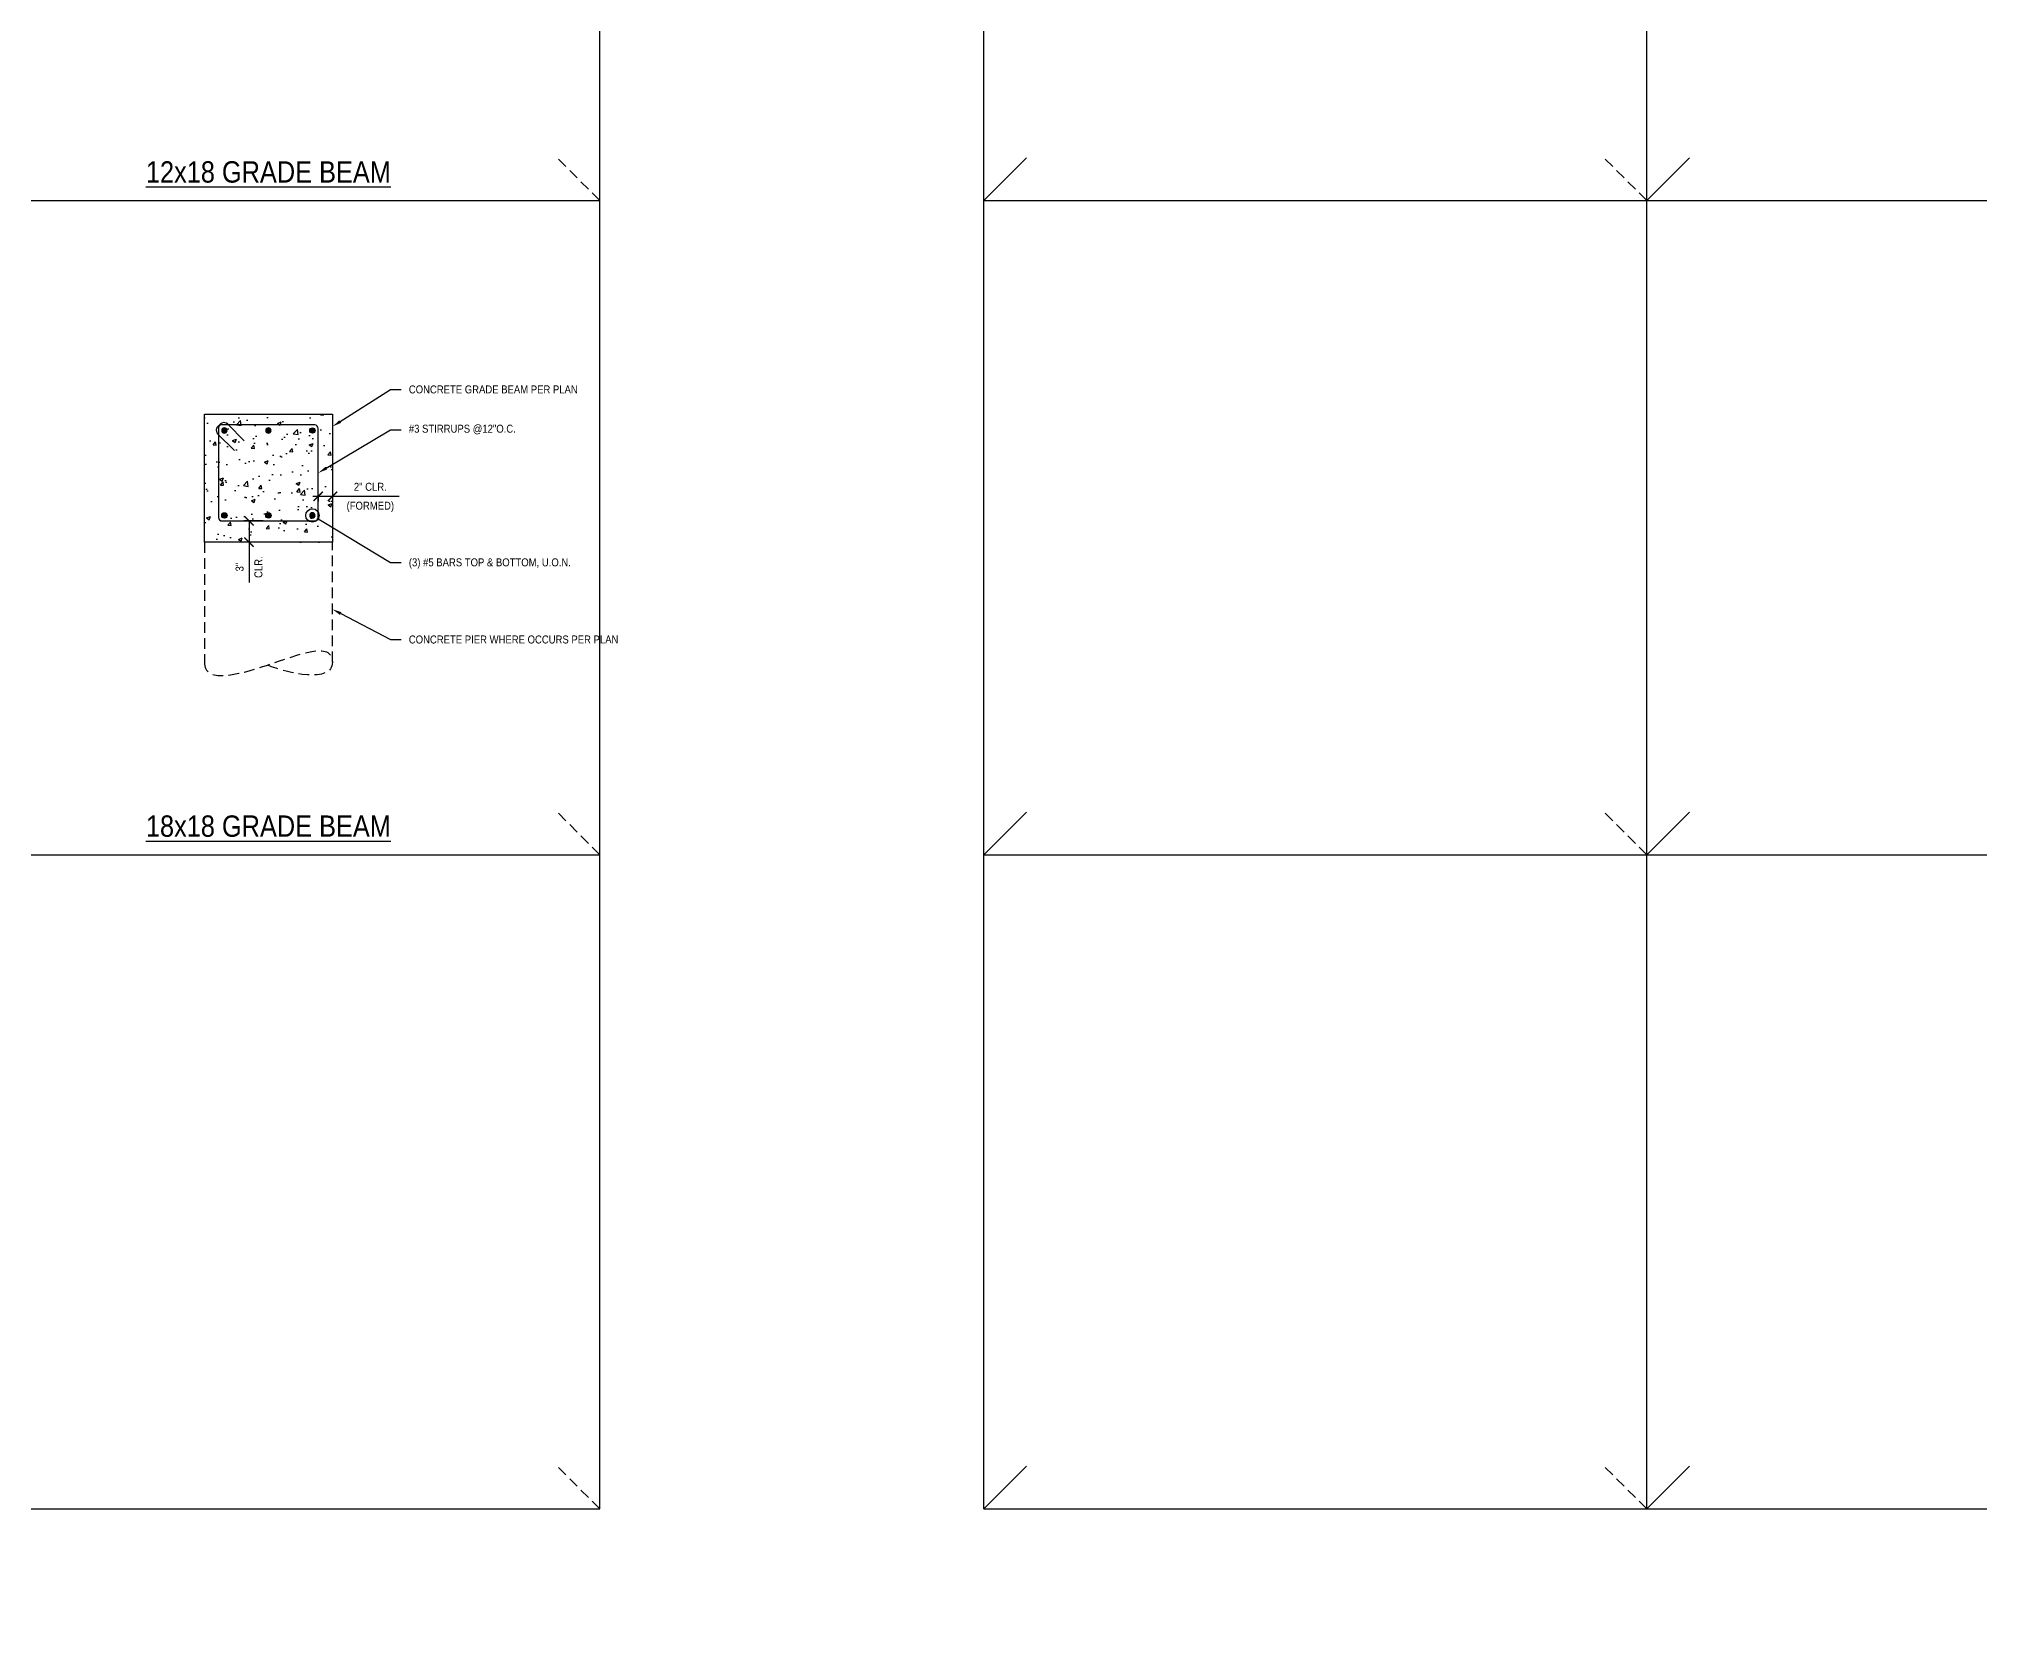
# Model space of a CAD drawing. Header units: inches. Extents: x -2661 to 42767, y -1222 to 9099.
# Drawn here: x -188 to 84.8, y 1365.8 to 1590.3 of the extents above; entities that cross this region are included whole.
import ezdxf
from ezdxf import colors
from ezdxf.entities.mleader import LeaderData, LeaderLine
from ezdxf.math import Vec2, Vec3

# ---------------------------------------------------------------- set-up
doc = ezdxf.new("R2010")
doc.units = ezdxf.units.IN
doc.header["$LTSCALE"] = 12
doc.header["$MEASUREMENT"] = 0
doc.header["$PDMODE"] = 3
doc.linetypes.add('HIDDEN2', pattern=[0.1875, 0.125, -0.0625])
doc.layers.get('0').update_dxf_attribs({"linetype": 'CONTINUOUS'})
doc.layers.get('DefPoints').update_dxf_attribs({"color": 251, "linetype": 'CONTINUOUS'})
doc.layers.add('DESIGNER COMMENTS', color=221, linetype='CONTINUOUS', plot=False)
doc.layers.add('S-ANNO-GRID-NONPLOT', color=251, linetype='CONTINUOUS', plot=False)
for name, color, linetype in [('S-ANNO-DIMS', 2, 'CONTINUOUS'), ('S-ANNO-NOTE', 4, 'CONTINUOUS'), ('S-CONC', 4, 'CONTINUOUS'), ('S-REBAR', 7, 'CONTINUOUS')]:
    doc.layers.add(name, color=color, linetype=linetype)
doc.layers.add('S-HATCH2', color=2, linetype='CONTINUOUS', transparency=0.5)
doc.styles.add('Arial', font='arial.ttf', dxfattribs={"width": 0.85})
doc.dimstyles.new('DIM-12_Se', dxfattribs={"dimscale": 12, "dimtxt": 0.09375, "dimasz": 0.109375, "dimexe": 0.0625, "dimexo": 0.0625, "dimgap": 0.0625, "dimtad": 1, "dimdec": 4, "dimzin": 11, "dimdsep": 46, "dimlunit": 4, "dimtxsty": 'Arial', "dimblk": 'ARCHTICK', "dimcen": 0.125, "dimdle": 0.0625, "dimclrd": 256, "dimclre": 256, "dimclrt": 4, "dimadec": 0, "dimazin": 0, "dimtfac": 0.75, "dimtdec": 4, "dimtmove": 0, "dimatfit": 3, "dimfxl": 1, "dimfrac": 1, "dimtolj": 1, "dimtzin": 0, "dimarcsym": 0})

# ---------------------------------------------------------------- blocks, each defined once
blk = doc.blocks.new('Se_24x36_STARTERS_GRID')
for p, q in [((-279.63, -92), (-279.63, 276)), ((-372.84, 92), (-372.84, 184)), ((0, 92), (0, 184)), ((-372.84, 92), (-366.84, 98)), ((-279.63, 92), (-273.63, 98)), ((-372.84, 0), (-372.84, 92)), ((-372.84, 92), (-279.63, 92)), ((-279.63, 92), (-186.42, 92)), ((-93.21, 92), (0, 92)), ((0, 0), (0, 92)), ((-372.84, 0), (-366.84, 6)), ((-279.63, 0), (-273.63, 6)), ((-372.84, 0), (-279.63, 0)), ((-372.84, -92), (-372.84, 0)), ((-279.63, 0), (-186.42, 0)), ((-93.21, 0), (0, 0)), ((0, -92), (0, 0)), ((-372.84, -92), (-366.84, -86)), ((-279.63, -92), (-273.63, -86)), ((-372.84, -92), (-279.63, -92)), ((-279.63, -92), (-186.42, -92)), ((-93.21, -92), (0, -92))]:
    blk.add_line(p, q)
at = {"linetype": 'HIDDEN2'}
for p, q in [((-279.63, 92), (-285.63, 98)), ((0, 92), (-6, 98)), ((-279.63, 0), (-285.63, 6)), ((0, 0), (-6, 6)), ((-279.63, -92), (-285.63, -86)), ((0, -92), (-6, -86))]:
    blk.add_line(p, q, dxfattribs=at)
blk = doc.blocks.new('*U521')
h = blk.add_hatch(color=256)
h.dxf.hatch_style = 1
h.paths.add_polyline_path([(0.375, 0, 1), (-0.375, 0, 1)])
at = {"color": 0}
blk.add_circle((0, 0), 0.375, dxfattribs=at)
blk = doc.blocks.new('*U226')
at = {"color": 0, "linetype": 'ByBlock'}
blk.add_open_spline([(0, 0), (0, -2.97), (9.04, -0.78), (17.92, 3.04), (18.01, 0), (18.01, -3.04), (11.7, -1.6), (8.9, -0.41)], degree=3, knots=[0, 0, 0, 0, 8.908055, 18.018583, 18.018583, 18.018583, 27.129112, 27.129112, 27.129112, 27.129112], dxfattribs=at)
blk = doc.blocks.new('_DotBlank')
at = {"color": 0, "lineweight": -2}
blk.add_line((-0.5, 0), (-1, 0), dxfattribs=at)
blk.add_circle((0, 0), 0.5, dxfattribs=at)
blk = doc.blocks.new('_ARCHTICK')
at = {"color": 0, "linetype": 'ByBlock', "const_width": 0.15}
blk.add_lwpolyline([(-0.5, -0.5), (0.5, 0.5)], dxfattribs=at)
blk = doc.blocks.new('*D2145')
at = {"layer": 'DefPoints', "color": 0, "transparency": 16777216}
for p in [(-148.7, 1526.67), (-146.7, 1526.67), (-146.7, 1525.95)]:
    blk.add_point(p, dxfattribs=at)
at = {"layer": 'S-ANNO-DIMS', "lineweight": -2, "transparency": 16777216}
for p, q in [((-149.45, 1525.95), (-146.7, 1525.95)), ((-148.7, 1525.92), (-148.7, 1525.2)), ((-146.7, 1525.95), (-137.34, 1525.95)), ((-146.7, 1525.92), (-146.7, 1525.2))]:
    blk.add_line(p, q, dxfattribs=at)
at = {"layer": 'S-ANNO-DIMS', "lineweight": -2, "transparency": 16777216, "xscale": 1.3125, "yscale": 1.3125, "zscale": 1.3125, "rotation": 180}
blk.add_blockref('_ARCHTICK', (-148.7, 1525.95), dxfattribs=at)
at = {"layer": 'S-ANNO-DIMS', "lineweight": -2, "transparency": 16777216, "xscale": 1.3125, "yscale": 1.3125, "zscale": 1.3125}
blk.add_blockref('_ARCHTICK', (-146.7, 1525.95), dxfattribs=at)
at = {"layer": 'S-ANNO-DIMS', "color": 4, "transparency": 16777216, "char_height": 1.125, "attachment_point": 5, "style": 'Arial'}
for s, insert in [('\\A1;(FORMED)', (-141.37, 1524.46)), ('\\A1;2" CLR.', (-141.37, 1527.28))]:
    blk.add_mtext(s, dxfattribs=dict(at, insert=insert))
blk = doc.blocks.new('*D2154')
at = {"layer": 'DefPoints', "color": 0, "transparency": 16777216}
for p in [(-158.43, 1522.48), (-155.7, 1522.48), (-155.7, 1519.48)]:
    blk.add_point(p, dxfattribs=at)
at = {"layer": 'S-ANNO-DIMS', "lineweight": -2, "transparency": 16777216}
for p, q in [((-156.45, 1522.48), (-159.18, 1522.48)), ((-158.43, 1522.48), (-158.43, 1518.73)), ((-156.45, 1519.48), (-159.18, 1519.48)), ((-158.43, 1519.48), (-158.43, 1513.81))]:
    blk.add_line(p, q, dxfattribs=at)
at = {"layer": 'S-ANNO-DIMS', "lineweight": -2, "transparency": 16777216, "xscale": 1.3125, "yscale": 1.3125, "zscale": 1.3125}
for p, rotation in [((-158.43, 1522.48), 90), ((-158.43, 1519.48), 270)]:
    blk.add_blockref('_ARCHTICK', p, dxfattribs=dict(at, rotation=rotation))
at = {"layer": 'S-ANNO-DIMS', "color": 4, "transparency": 16777216, "char_height": 1.125, "attachment_point": 5, "rotation": 90, "style": 'Arial'}
for s, insert in [('\\A1;CLR.', (-157.1, 1515.99)), ('\\A1;3"', (-159.75, 1515.99))]:
    blk.add_mtext(s, dxfattribs=dict(at, insert=insert))

msp = doc.modelspace()

# ---------------------------------------------------------------- hatches: boundary and pattern name
at = {"layer": 'S-HATCH2'}
h = msp.add_hatch(dxfattribs=at)
h.set_pattern_fill('AR-CONC', color=256, scale=0.75, style=0)
h.set_pattern_definition([(50, (-346.6006, 1177.315), (5.37945, -0.47064), [0.5625, -6.1875]), (355, (-346.6006, 1177.315), (-1.040635, 5.64144), [0.45, -4.95]), (100.4514, (-346.1523, 1177.276), (4.338816, 5.1708), [0.47805, -5.258566]), (46.1842, (-346.6006, 1178.815), (8.00431, -1.24139), [0.84375, -9.28125]), (96.6356, (-345.9335, 1178.712), (7.00996, 7.30589), [0.71708, -7.88785]), (351.1842, (-346.6006, 1178.815), (7.00996, 7.30589), [0.675, -7.425]), (21, (-345.8506, 1178.44), (4.476803, -3.01964), [0.5625, -6.1875]), (326, (-345.8506, 1178.44), (1.824865, 5.438625), [0.45, -4.95]), (71.4514, (-345.4775, 1178.1885), (6.30167, 2.418984), [0.47805, -5.258566]), (37.5, (-346.6006, 1177.3151), (0.091199, 2.496704), [0, -4.89, 0, -5.025, 0, -4.96875]), (7.5, (-346.6006, 1177.315), (1.973022, 2.958088), [0, -2.865, 0, -4.7775, 0, -1.89375]), (327.5, (-348.273, 1177.3151), (4.003668, -0.169162), [0, -1.875, 0, -5.85, 0, -7.7625]), (317.5, (-349.023, 1177.315), (4.373896, 0.750787), [0, -2.4375, 0, -3.885, 0, -5.5125])])
h.paths.add_polyline_path([(-164.70453, 1537.47855), (-146.70453, 1537.47855), (-146.70453, 1519.47855), (-164.70453, 1519.47855)])

# ---------------------------------------------------------------- linework, layer by layer
at = {"layer": 'S-CONC'}
msp.add_lwpolyline([(-164.70453, 1537.47855), (-146.70453, 1537.47855), (-146.70453, 1519.47855), (-164.70453, 1519.47855)], close=True, dxfattribs=at)
at = {"layer": 'S-CONC', "color": 2, "linetype": 'HIDDEN2'}
msp.add_lwpolyline([(-146.70453, 1502.62721), (-146.70453, 1519.47855), (-164.70453, 1519.47855), (-164.71159, 1502.6239)], dxfattribs=at)
at = {"layer": 'S-REBAR'}
msp.add_lwpolyline([(-159.09374, 1533.76227), (-161.4242, 1536.09272, 0.668178638), (-162.70453, 1535.56239), (-162.70453, 1522.96461, 0.414213562), (-162.21847, 1522.47855), (-149.19058, 1522.47855, 0.414213562), (-148.70453, 1522.96461), (-148.70453, 1535.4925, 0.414213562), (-149.19058, 1535.97855), (-162.28836, 1535.97855, 0.668178638), (-162.81869, 1534.69822), (-160.48824, 1532.36777)], format="xyb", dxfattribs=at)

# ---------------------------------------------------------------- block references
at = {"layer": 'S-ANNO-GRID-NONPLOT'}
for p in [(-109.09998, 1475.54657), (317.73642, 1475.54657)]:
    msp.add_blockref('Se_24x36_STARTERS_GRID', p, dxfattribs=at)
at = {"layer": 'S-CONC', "color": 2, "linetype": 'HIDDEN2'}
msp.add_blockref('*U226', (-164.71159, 1502.6239), dxfattribs=at)
at = {"layer": 'S-REBAR', "linetype": 'ByBlock', "xscale": -1}
for p in [(-161.89773, 1535.20092), (-155.70453, 1535.20092)]:
    msp.add_blockref('*U521', p, dxfattribs=at)
at = {"layer": 'S-REBAR', "linetype": 'ByBlock'}
msp.add_blockref('*U521', (-149.51132, 1535.20092), dxfattribs=at)
at = {"layer": 'S-REBAR', "linetype": 'ByBlock', "rotation": 180}
for p in [(-161.89773, 1523.25619), (-155.70453, 1523.25619)]:
    msp.add_blockref('*U521', p, dxfattribs=at)
at = {"layer": 'S-REBAR', "linetype": 'ByBlock', "xscale": -1, "rotation": 180}
msp.add_blockref('*U521', (-149.51132, 1523.25619), dxfattribs=at)

# ---------------------------------------------------------------- texts
at = {"layer": 'S-ANNO-NOTE', "color": 191, "char_height": 3, "width": 80.1960743, "attachment_point": 5, "style": 'Arial'}
for s, insert in [('\\pxt25;{\\L12x18 GRADE BEAM}', (-155.70453, 1571.54657)), ('\\pxt25;{\\L18x18 GRADE BEAM}', (-155.70453, 1479.54657))]:
    msp.add_mtext(s, dxfattribs=dict(at, insert=insert))

# ---------------------------------------------------------------- dimensions: what is measured, and where the dimension line sits
at = {"layer": 'S-ANNO-DIMS'}
dim = msp.add_linear_dim(base=(-146.70453, 1525.94508), p1=(-148.70453, 1526.67401), p2=(-146.70453, 1526.67401), text='<> CLR.\\X(FORMED)', dimstyle='DIM-12_Se', dxfattribs=at)
dim.commit()
dim.dimension.update_dxf_attribs({"geometry": '*D2145', "text_midpoint": (-141.36756, 1525.94508)})
dim = msp.add_linear_dim(base=(-158.42839, 1522.47855), p1=(-155.70453, 1519.47855), p2=(-155.70453, 1522.47855), angle=90, text='<>\\XCLR.', dimstyle='DIM-12_Se', dxfattribs=at)
dim.commit()
dim.dimension.update_dxf_attribs({"geometry": '*D2154', "text_midpoint": (-158.42839, 1515.98559), "dimtype": 160})

# ---------------------------------------------------------------- leaders
at = {"layer": 'DESIGNER COMMENTS'}
ml = msp.add_multileader_mtext('Standard', dxfattribs=at)
ml.set_content('\\A1;{\\C221;**OR REMOVE BLOCKING  AND CHECK STEEL BEAM FOR COMPRESSION/FULLY UNBRACED**}', color=4, style='Arial')
ml.set_leader_properties(color=2)
ml.build(insert=Vec2(0, 0))
ml.multileader.update_dxf_attribs({"dogleg_length": 0.36, "arrow_head_size": 1.3125, "scale": 12})
ctx = ml.context
ctx.base_point, ctx.scale, ctx.char_height, ctx.arrow_head_size, ctx.landing_gap_size, ctx.plane_origin = Vec3(-821.89359, 2812.87241), 12, 1.125, 1.3125, 1.08, Vec3(-798.84089, 3112.57783)
ctx.text_align_type = 2
notes = []
notes.append((ctx, [(0, (0, 0, 0), (0, 0), (1, 0), 1, [])]))
ctx.mtext.insert, ctx.mtext.width, ctx.mtext.alignment, ctx.mtext.flow_direction = Vec3(-803.19341, 2813.4445), 18.6130968, 3, 5
ml = msp.add_multileader_mtext('Standard', dxfattribs=at)
ml.set_content('\\A1;{\\C221;**OR REMOVE BLOCKING  AND CHECK STEEL BEAM FOR COMPRESSION/FULLY UNBRACED**}', color=4, style='Arial')
ml.set_leader_properties(color=2)
ml.build(insert=Vec2(0, 0))
ml.multileader.update_dxf_attribs({"dogleg_length": 0.36, "arrow_head_size": 1.3125, "scale": 12})
ctx = ml.context
ctx.base_point, ctx.scale, ctx.char_height, ctx.arrow_head_size, ctx.landing_gap_size, ctx.plane_origin = Vec3(-919.29777, 2809.54938), 12, 1.125, 1.3125, 1.08, Vec3(-896.24507, 3109.25481)
ctx.text_align_type = 2
notes.append((ctx, [(0, (0, 0, 0), (0, 0), (1, 0), 1, [])]))
ctx.mtext.insert, ctx.mtext.width, ctx.mtext.alignment, ctx.mtext.flow_direction = Vec3(-900.59759, 2810.12148), 18.6130968, 3, 5
ml = msp.add_multileader_mtext('Standard', dxfattribs=at)
ml.set_content('\\A1;{\\C221;**OR REMOVE BLOCKING  AND CHECK STEEL BEAM FOR COMPRESSION/FULLY UNBRACED**}', color=4, style='Arial')
ml.set_leader_properties(color=2)
ml.build(insert=Vec2(0, 0))
ml.multileader.update_dxf_attribs({"dogleg_length": 0.36, "arrow_head_size": 1.3125, "scale": 12})
ctx = ml.context
ctx.base_point, ctx.scale, ctx.char_height, ctx.arrow_head_size, ctx.landing_gap_size, ctx.plane_origin = Vec3(-801.79391, 2704.25533), 12, 1.125, 1.3125, 1.08, Vec3(-778.74122, 3003.96076)
ctx.text_align_type = 2
notes.append((ctx, [(0, (0, 0, 0), (0, 0), (1, 0), 1, [])]))
ctx.mtext.insert, ctx.mtext.width, ctx.mtext.alignment, ctx.mtext.flow_direction = Vec3(-783.09374, 2704.82743), 18.6130968, 3, 5
ml = msp.add_multileader_mtext('Standard', dxfattribs=at)
ml.set_content('\\A1;{\\C221;**OR REMOVE BLOCKING  AND CHECK STEEL BEAM FOR COMPRESSION/FULLY UNBRACED**}', color=4, style='Arial')
ml.set_leader_properties(color=2)
ml.build(insert=Vec2(0, 0))
ml.multileader.update_dxf_attribs({"dogleg_length": 0.36, "arrow_head_size": 1.3125, "scale": 12})
ctx = ml.context
ctx.base_point, ctx.scale, ctx.char_height, ctx.arrow_head_size, ctx.landing_gap_size, ctx.plane_origin = Vec3(-899.76304, 2702.80006), 12, 1.125, 1.3125, 1.08, Vec3(-876.71034, 3002.50548)
ctx.text_align_type = 2
notes.append((ctx, [(0, (0, 0, 0), (0, 0), (1, 0), 1, [])]))
ctx.mtext.insert, ctx.mtext.width, ctx.mtext.alignment, ctx.mtext.flow_direction = Vec3(-881.06286, 2703.37215), 18.6130968, 3, 5
ml = msp.add_multileader_mtext('Standard', dxfattribs=at)
ml.set_content('\\A1;{\\C221;**OR REMOVE BLOCKING  AND CHECK STEEL BEAM FOR COMPRESSION/FULLY UNBRACED**}', color=4, style='Arial')
ml.set_leader_properties(color=2)
ml.build(insert=Vec2(0, 0))
ml.multileader.update_dxf_attribs({"dogleg_length": 0.36, "arrow_head_size": 1.3125, "scale": 12})
ctx = ml.context
ctx.base_point, ctx.scale, ctx.char_height, ctx.arrow_head_size, ctx.landing_gap_size, ctx.plane_origin = Vec3(-912.68205, 2632.22233), 12, 1.125, 1.3125, 1.08, Vec3(-889.62935, 2924.45911)
ctx.text_align_type = 2
notes.append((ctx, [(0, (0, 0, 0), (0, 0), (1, 0), 1, [])]))
ctx.mtext.insert, ctx.mtext.width, ctx.mtext.alignment, ctx.mtext.flow_direction = Vec3(-893.98187, 2632.79442), 18.6130968, 3, 5
at = {"layer": 'S-ANNO-NOTE'}
ml = msp.add_multileader_mtext('Standard', dxfattribs=at)
ml.set_content('CONTRACTOR OPTION: CONSTRUCTION JOINT', color=4, style='Arial')
ml.set_leader_properties(color=2)
ml.build(insert=Vec2(0, 0))
ml.multileader.update_dxf_attribs({"dogleg_length": 0.36, "arrow_head_size": 1.3125, "scale": 12})
ctx = ml.context
ctx.base_point, ctx.scale, ctx.char_height, ctx.arrow_head_size, ctx.landing_gap_size, ctx.plane_origin = Vec3(-324.79231, 1543.06082), 12, 1.125, 1.3125, 1.08, Vec3(-372.0616, 1829.70543)
notes.append((ctx, [(0, (1, 1, 0), (-326.29231, 1543.06082), (1, 0), 1.5, [(0, [(-339.02728, 1537.47855)], 0, [])])]))
ctx.mtext.insert, ctx.mtext.width, ctx.mtext.flow_direction = Vec3(-323.71231, 1543.63291), 18.8631713, 5
ml = msp.add_multileader_mtext('Standard', dxfattribs=at)
ml.set_content('{\\C4;CONCRETE GRADE BEAM PER PLAN}', color=4, style='Arial')
ml.set_leader_properties(color=2)
ml.build(insert=Vec2(0, 0))
ml.multileader.update_dxf_attribs({"dogleg_length": 0.36, "arrow_head_size": 1.3125, "scale": 12})
ctx = ml.context
ctx.base_point, ctx.scale, ctx.char_height, ctx.arrow_head_size, ctx.landing_gap_size, ctx.plane_origin = Vec3(-137.036, 1540.98117), 12, 1.125, 1.3125, 1.08, Vec3(-182.24279, 1827.32909)
notes.append((ctx, [(0, (1, 1, 0), (-138.536, 1540.98117), (1, 0), 1.5, [(0, [(-146.70453, 1535.7541)], 0, [])])]))
ctx.mtext.insert, ctx.mtext.width, ctx.mtext.flow_direction = Vec3(-135.956, 1541.54406), 15.7945233, 5
ml = msp.add_multileader_mtext('Standard', dxfattribs=at)
ml.set_content('{\\C4;CONCRETE GRADE BEAM PER PLAN}', color=4, style='Arial')
ml.set_leader_properties(color=2)
ml.build(insert=Vec2(0, 0))
ml.multileader.update_dxf_attribs({"dogleg_length": 0.36, "arrow_head_size": 1.3125, "scale": 12})
ctx = ml.context
ctx.base_point, ctx.scale, ctx.char_height, ctx.arrow_head_size, ctx.landing_gap_size, ctx.plane_origin = Vec3(-324.79231, 1537.06082), 12, 1.125, 1.3125, 1.08, Vec3(-372.0616, 1821.92449)
notes.append((ctx, [(0, (1, 1, 0), (-326.29231, 1537.06082), (1, 0), 1.5, [(0, [(-336.52334, 1527.84585)], 0, [])])]))
ctx.mtext.insert, ctx.mtext.width, ctx.mtext.flow_direction = Vec3(-323.71231, 1537.6237), 14.7013617, 5
ml = msp.add_multileader_mtext('Standard', dxfattribs=at)
ml.set_content('#3 STIRRUPS @12"O.C.', color=4, style='Arial')
ml.set_leader_properties(color=2)
ml.build(insert=Vec2(0, 0))
ml.multileader.update_dxf_attribs({"dogleg_length": 0.36, "arrow_head_size": 1.3125, "scale": 12})
ctx = ml.context
ctx.base_point, ctx.scale, ctx.char_height, ctx.arrow_head_size, ctx.landing_gap_size, ctx.plane_origin = Vec3(-137.036, 1535.29028), 12, 1.125, 1.3125, 1.08, Vec3(-182.24279, 1821.63819)
notes.append((ctx, [(0, (1, 1, 0), (-138.536, 1535.29028), (1, 0), 1.5, [(0, [(-148.70453, 1529.22855)], 0, [])])]))
ctx.mtext.insert, ctx.mtext.width, ctx.mtext.flow_direction = Vec3(-135.956, 1536.01815), 16.9232256, 5
ml = msp.add_multileader_mtext('Standard', dxfattribs=at)
ml.set_content('CONCRETE PIER WHERE OCCURS PER PLAN', color=4, style='Arial')
ml.set_leader_properties(color=2)
ml.build(insert=Vec2(0, 0))
ml.multileader.update_dxf_attribs({"dogleg_length": 0.36, "arrow_head_size": 1.3125, "scale": 12})
ctx = ml.context
ctx.base_point, ctx.scale, ctx.char_height, ctx.arrow_head_size, ctx.landing_gap_size, ctx.plane_origin = Vec3(-324.79231, 1522.37646), 12, 1.125, 1.3125, 1.08, Vec3(-372.0616, 1808.22859)
notes.append((ctx, [(0, (1, 1, 0), (-326.29231, 1522.37646), (1, 0), 1.5, [(0, [(-336.52334, 1514.14995)], 0, [])])]))
ctx.mtext.insert, ctx.mtext.width, ctx.mtext.flow_direction = Vec3(-323.71231, 1522.93896), 14.7013617, 5
ml = msp.add_multileader_mtext('Standard', dxfattribs=at)
ml.set_content('{\\C4;CONCRETE GRADE BEAM PER PLAN}', color=4, style='Arial')
ml.set_leader_properties(color=2)
ml.build(insert=Vec2(0, 0))
ml.multileader.update_dxf_attribs({"dogleg_length": 0.36, "arrow_head_size": 1.3125, "scale": 12})
ctx = ml.context
ctx.base_point, ctx.scale, ctx.char_height, ctx.arrow_head_size, ctx.landing_gap_size, ctx.plane_origin = Vec3(-228.25166, 1518.94322), 12, 1.125, 1.3125, 1.08, Vec3(-276.07685, 1817.27805)
notes.append((ctx, [(0, (1, 1, 0), (-229.75166, 1518.94322), (1, 0), 1.5, [(0, [(-240.53859, 1523.1994)], 0, [])])]))
ctx.mtext.insert, ctx.mtext.width, ctx.mtext.flow_direction = Vec3(-227.17166, 1519.50611), 14.7013617, 5
ml = msp.add_multileader_mtext('Standard', dxfattribs=at)
ml.set_content('{\\C4;(3) #5 BARS TOP & BOTTOM, U.O.N.}', color=4, style='Arial')
ml.set_leader_properties(color=2)
ml.set_arrow_properties(name='DOTBLANK')
ml.build(insert=Vec2(0, 0))
ml.multileader.update_dxf_attribs({"dogleg_length": 0.36, "arrow_head_size": 1.875, "scale": 12})
ctx = ml.context
ctx.base_point, ctx.scale, ctx.char_height, ctx.arrow_head_size, ctx.landing_gap_size, ctx.plane_origin = Vec3(-137.036, 1516.65012), 12, 1.125, 1.875, 1.08, Vec3(-180.95111, 1814.98494)
notes.append((ctx, [(0, (1, 1, 0), (-138.536, 1516.65012), (1, 0), 1.5, [(0, [(-149.51132, 1523.25619)], 0, [])])]))
ctx.mtext.insert, ctx.mtext.width, ctx.mtext.flow_direction = Vec3(-135.956, 1517.22221), 18.2252423, 5
ml = msp.add_multileader_mtext('Standard', dxfattribs=at)
ml.set_content('CONCRETE PIER WHERE OCCURS PER PLAN', color=4, style='Arial')
ml.set_leader_properties(color=2)
ml.build(insert=Vec2(0, 0))
ml.multileader.update_dxf_attribs({"dogleg_length": 0.36, "arrow_head_size": 1.3125, "scale": 12})
ctx = ml.context
ctx.base_point, ctx.scale, ctx.char_height, ctx.arrow_head_size, ctx.landing_gap_size, ctx.plane_origin = Vec3(-228.25166, 1508.70517), 12, 1.125, 1.3125, 1.08, Vec3(-276.07685, 1806.47749)
notes.append((ctx, [(0, (1, 1, 0), (-229.75166, 1508.70517), (1, 0), 1.5, [(0, [(-240.53859, 1512.39884)], 0, [])])]))
ctx.mtext.insert, ctx.mtext.width, ctx.mtext.flow_direction = Vec3(-227.17166, 1509.26767), 14.7013617, 5
ml = msp.add_multileader_mtext('Standard', dxfattribs=at)
ml.set_content('CONCRETE PIER WHERE OCCURS PER PLAN', color=4, style='Arial')
ml.set_leader_properties(color=2)
ml.build(insert=Vec2(0, 0))
ml.multileader.update_dxf_attribs({"dogleg_length": 0.36, "arrow_head_size": 1.3125, "scale": 12})
ctx = ml.context
ctx.base_point, ctx.scale, ctx.char_height, ctx.arrow_head_size, ctx.landing_gap_size, ctx.plane_origin = Vec3(-137.036, 1505.81384), 12, 1.125, 1.3125, 1.08, Vec3(-182.24279, 1804.14866)
notes.append((ctx, [(0, (1, 1, 0), (-138.536, 1505.81384), (1, 0), 1.5, [(0, [(-146.70453, 1510.07002)], 0, [])])]))
ctx.mtext.insert, ctx.mtext.width, ctx.mtext.flow_direction = Vec3(-135.956, 1506.37634), 14.7013617, 5
for ctx, leaders in notes:
    for number, flags, end, landing, length, lines in leaders:
        leader = LeaderData()
        leader.index, (leader.has_last_leader_line, leader.has_dogleg_vector, leader.attachment_direction) = number, flags
        leader.last_leader_point, leader.dogleg_vector, leader.dogleg_length = Vec3(end), Vec3(landing), length
        for number, points, colour, breaks in lines:
            line = LeaderLine()
            line.index, line.vertices, line.color, line.breaks = number, Vec3.list(points), colors.encode_raw_color(colour), breaks
            leader.lines.append(line)
        ctx.leaders.append(leader)

doc.saveas('drawing.dxf')
